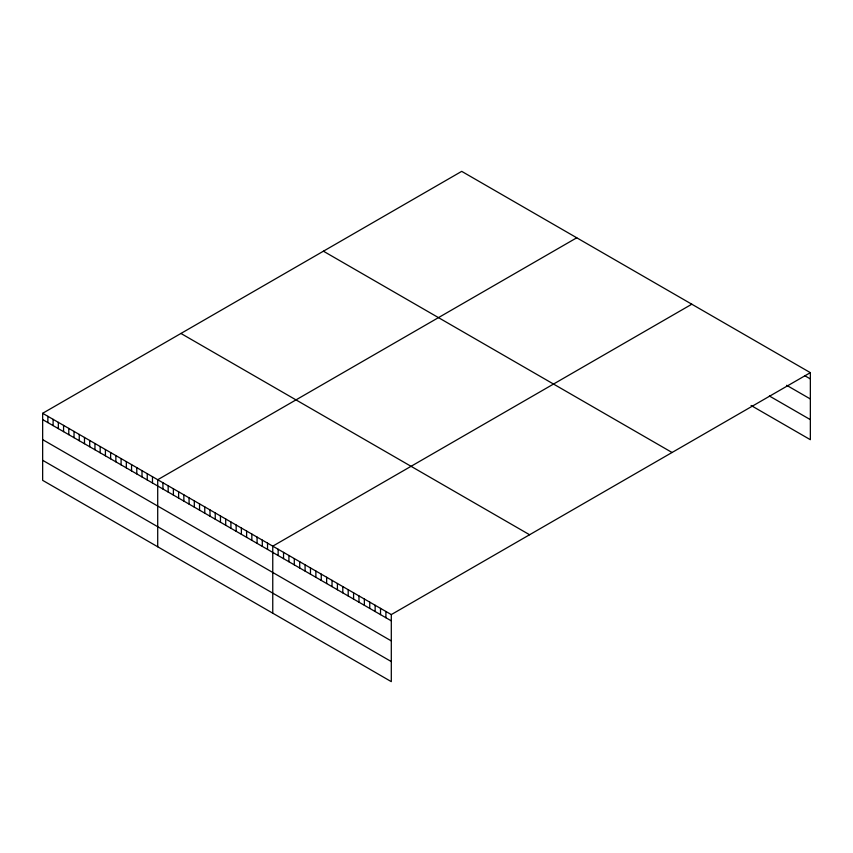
<?xml version="1.0" encoding="UTF-8"?>
<svg xmlns="http://www.w3.org/2000/svg" width="853" height="853" viewBox="0 0 853 853"><rect width="100%" height="100%" fill="white"/><g stroke="black" fill="none" stroke-linecap="round" stroke-linejoin="round"><path stroke-width="1.28" d="M42.65 413.3L391.303 614.586L391.303 681.643L42.65 480.346L42.65 413.3L461.697 171.357L810.35 372.654L810.35 439.7L751.077 405.484M576.756 237.784L157.709 479.727L157.709 546.773M691.804 304.212L272.757 546.155L272.757 613.2M391.303 614.586L810.35 372.654M804.965 375.81L810.35 378.924M786.637 385.289L810.35 398.98M769.395 396.005L810.35 419.644M323.415 251.198L672.068 452.495M180.932 333.459L529.585 534.746M42.65 419.569L391.303 620.856M42.65 439.626L391.303 640.912M42.65 460.289L391.303 661.576M385.908 611.484L385.908 617.743M380.523 608.37L380.523 614.64M375.139 605.257L375.139 611.526M369.744 602.143L369.744 608.413M364.359 599.03L364.359 605.299M358.974 595.927L358.974 602.197M353.579 592.814L353.579 599.083M348.195 589.7L348.195 595.97M342.81 586.587L342.81 592.856M337.415 583.484L337.415 589.754M332.03 580.371L332.03 586.64M326.646 577.257L326.646 583.527M321.25 574.144L321.25 580.413M315.866 571.041L315.866 577.3M310.471 567.927L310.471 574.197M305.086 564.814L305.086 571.083M299.702 561.7L299.702 567.97M294.306 558.598L294.306 564.857M288.922 555.484L288.922 561.754M283.537 552.371L283.537 558.64M278.142 549.257L278.142 555.527M267.533 543.126L267.533 549.396M262.297 540.109L262.297 546.378M257.073 537.091L257.073 543.361M251.838 534.074L251.838 540.344M246.613 531.056L246.613 537.326M241.378 528.039L241.378 534.298M236.153 525.011L236.153 531.28M230.918 521.993L230.918 528.263M225.693 518.976L225.693 525.245M220.458 515.958L220.458 522.228M215.233 512.941L215.233 519.21M209.998 509.923L209.998 516.182M204.773 506.895L204.773 513.165M199.538 503.878L199.538 510.147M194.313 500.86L194.313 507.13M189.078 497.843L189.078 504.112M183.853 494.825L183.853 501.084M178.618 491.797L178.618 498.067M173.394 488.78L173.394 495.049M168.169 485.762L168.169 492.032M162.934 482.745L162.934 489.014M152.474 476.71L152.474 482.969M147.249 473.682L147.249 479.951M142.014 470.664L142.014 476.934M136.789 467.647L136.789 473.916M131.554 464.629L131.554 470.899M126.329 461.612L126.329 467.881M121.094 458.594L121.094 464.853M115.869 455.566L115.869 461.836M110.634 452.548L110.634 458.818M105.409 449.531L105.409 455.801M100.174 446.514L100.174 452.783M94.95 443.496L94.95 449.755M89.714 440.468L89.714 446.737M84.49 437.45L84.49 443.72M79.254 434.433L79.254 440.702M74.03 431.415L74.03 437.685M68.794 428.398L68.794 434.667M63.57 425.38L63.57 431.639M58.335 422.352L58.335 428.622M53.11 419.335L53.11 425.604M47.875 416.317L47.875 422.587"/></g></svg>
